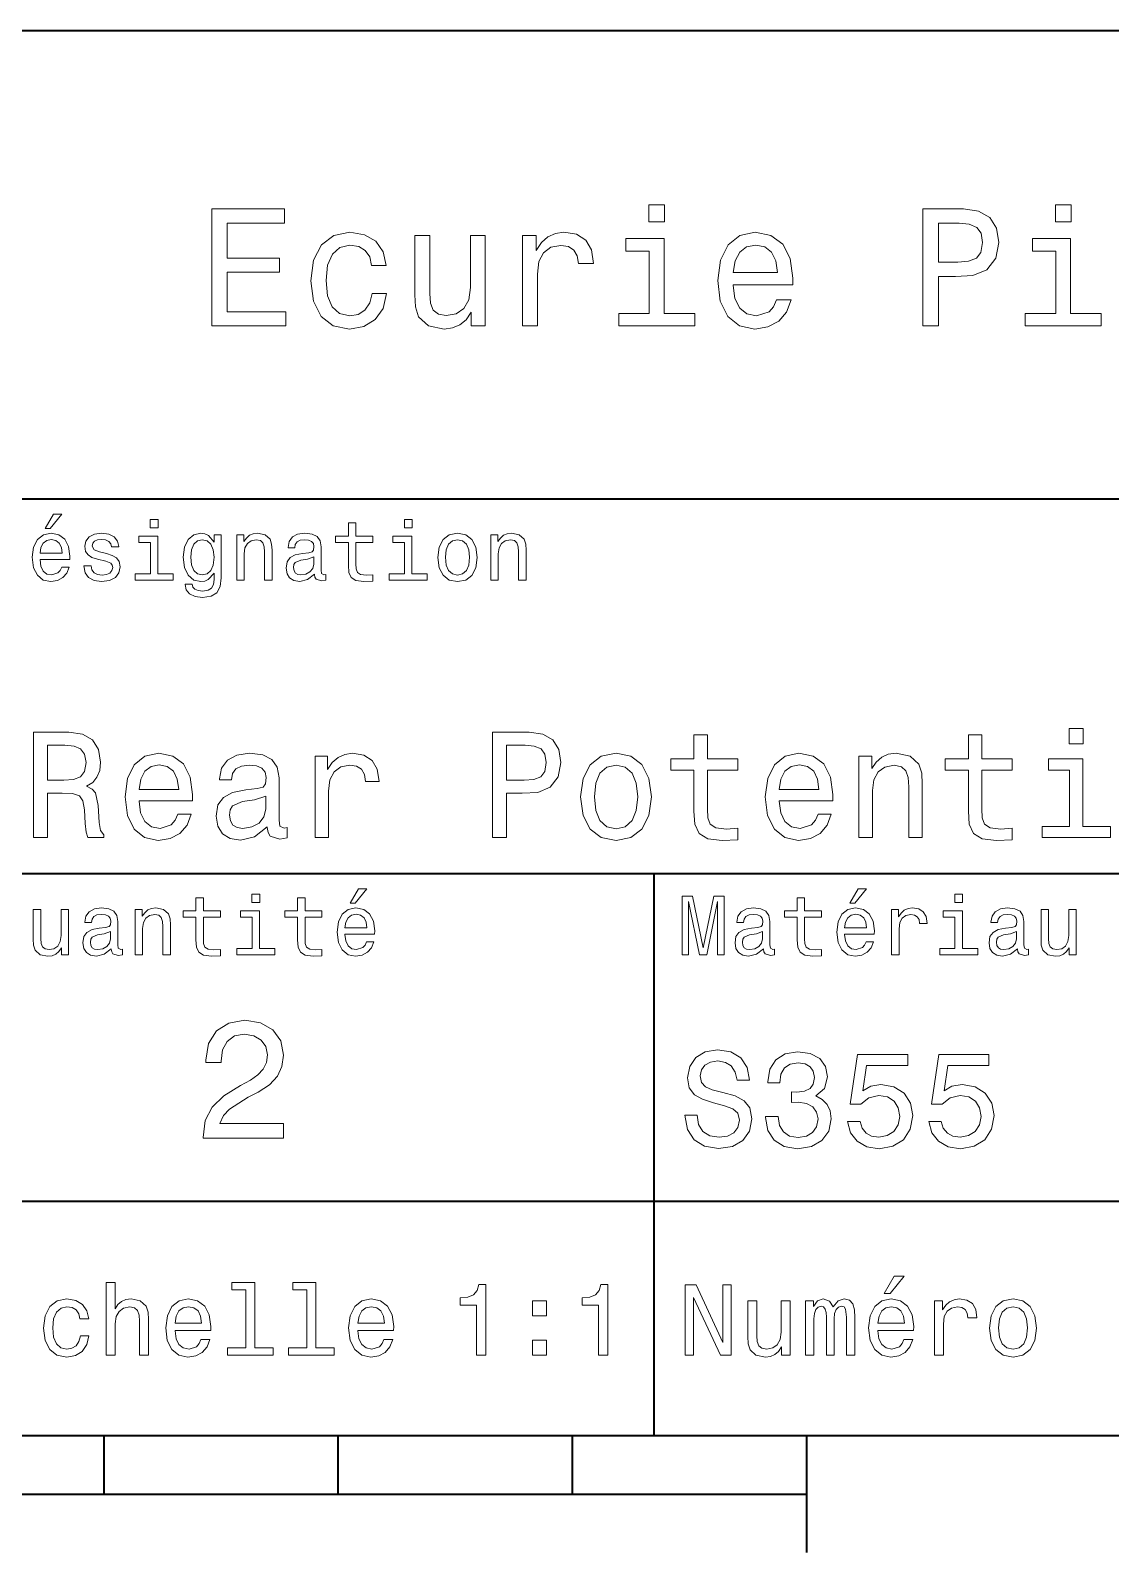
# Model space of a CAD drawing. Extents: x 0 to 297, y 0 to 210.
# Drawn here: x 165.4 to 211.5, y 5 to 70 of the extents above; entities that cross this region are included whole.
import ezdxf

# ---------------------------------------------------------------- set-up
doc = ezdxf.new("R2010")
doc.units = 0

msp = doc.modelspace()

# ---------------------------------------------------------------- linework, layer by layer
at = {"color": 7, "lineweight": 35}
for p, q in [((97, 70), (287, 70)), ((162, 50), (287, 50)), ((162, 34), (287, 34)), ((162, 20), (287, 20)), ((10, 10), (287, 10)), ((97, 10), (287, 10)), ((98.5, 7.5), (198.5, 7.5))]:
    msp.add_line(p, q, dxfattribs=at)
at = {"color": 7, "lineweight": 35, "ltscale": 0.35}
msp.add_line((192, 20), (192, 34), dxfattribs=at)
at = {"color": 7, "lineweight": 35, "ltscale": 0.25}
msp.add_line((192, 10), (192, 20), dxfattribs=at)
at = {"color": 7, "lineweight": 35, "ltscale": 0.0625}
for p, q in [((168.5, 10), (168.5, 7.5)), ((178.5, 10), (178.5, 7.5)), ((188.5, 10), (188.5, 7.5))]:
    msp.add_line(p, q, dxfattribs=at)
at = {"color": 7, "lineweight": 35, "ltscale": 0.125}
msp.add_line((198.5, 10), (198.5, 5), dxfattribs=at)
at = {"color": 7, "lineweight": 13}
for points in [[(192.439484, 62.554031), (191.769455, 62.554031), (191.769455, 61.833572), (192.439484, 61.833572)], [(209.788177, 62.554031), (209.118149, 62.554031), (209.118149, 61.833572), (209.788177, 61.833572)], [(173.109512, 57.381123), (176.279541, 57.381123), (176.279541, 57.986309), (173.772339, 57.986309), (173.772339, 59.679394), (176.005768, 59.679394), (176.005768, 60.277374), (173.772339, 60.277374), (173.772339, 61.775936), (176.221893, 61.775936), (176.221893, 62.381123), (173.109512, 62.381123)], [(203.462524, 57.381123), (204.125351, 57.381123), (204.125351, 59.492073), (204.860229, 59.492073), (205.602295, 59.528095), (206.193085, 59.780258), (206.574921, 60.270172), (206.704605, 60.940201), (206.603745, 61.559795), (206.315552, 62.013687), (205.840057, 62.287464), (205.191635, 62.381123), (203.462524, 62.381123)], [(205.01152, 61.76873), (205.443802, 61.725502), (205.760803, 61.588615), (205.94812, 61.336452), (206.01297, 60.940201), (205.940918, 60.522331), (205.746399, 60.270172), (205.414978, 60.140488), (204.96109, 60.104465), (204.125351, 60.104465), (204.125351, 61.76873)], [(179.932281, 59.967579), (180.559082, 59.967579), (180.429398, 60.543945), (180.119598, 60.997837), (179.636887, 61.278816), (179.010086, 61.386887), (178.318436, 61.242794), (177.792511, 60.839336), (177.46109, 60.183716), (177.345825, 59.304752), (177.453888, 58.432995), (177.778091, 57.78458), (178.289627, 57.381123), (178.988464, 57.244236), (179.608063, 57.352303), (180.090775, 57.6549), (180.42218, 58.130402), (180.566284, 58.764408), (179.96109, 58.764408), (179.853027, 58.36095), (179.651291, 58.058357), (179.363113, 57.871037), (179.010086, 57.8134), (178.570602, 57.907059), (178.253601, 58.195244), (178.059082, 58.663544), (177.994232, 59.326366), (178.059082, 59.974781), (178.260803, 60.443081), (178.585007, 60.731266), (179.010086, 60.83213), (179.38472, 60.767288), (179.66571, 60.601585), (179.853027, 60.327808)], [(184.788177, 61.25), (184.154175, 61.25), (184.154175, 59.016571), (184.082123, 58.497837), (183.873199, 58.123196), (183.548996, 57.892651), (183.123917, 57.820602), (182.785294, 57.878242), (182.569168, 58.051151), (182.446686, 58.346542), (182.417862, 58.764408), (182.417862, 61.25), (181.783859, 61.25), (181.783859, 58.706772), (181.805481, 58.195244), (181.942368, 57.770172), (182.360229, 57.381123), (183.030258, 57.244236), (183.390488, 57.294666), (183.700287, 57.424351), (183.966858, 57.647694), (184.182999, 57.971901), (184.182999, 57.381123), (184.788177, 57.381123)], [(186.380402, 57.381123), (187.014404, 57.381123), (187.014404, 59.592937), (187.079254, 60.12608), (187.273773, 60.507923), (187.590775, 60.738472), (188.015854, 60.817722), (188.332855, 60.767288), (188.570602, 60.623199), (188.714691, 60.378242), (188.765121, 60.046829), (189.406342, 60.046829), (189.319885, 60.630402), (189.082123, 61.048271), (188.685883, 61.30043), (188.145538, 61.386887), (187.778091, 61.32925), (187.46109, 61.185158), (187.180115, 60.940201), (186.956772, 60.608788), (186.956772, 61.25), (186.380402, 61.25)], [(192.417862, 57.914265), (192.417862, 61.120316), (190.789627, 61.120316), (190.789627, 60.579971), (191.783859, 60.579971), (191.783859, 57.914265), (190.48703, 57.914265), (190.48703, 57.381123), (193.729111, 57.381123), (193.729111, 57.914265)], [(195.37175, 59.131844), (197.907776, 59.131844), (197.914978, 59.427231), (197.799713, 60.255764), (197.482712, 60.875359), (196.978378, 61.25), (196.30835, 61.386887), (195.65274, 61.242794), (195.148407, 60.839336), (194.824203, 60.183716), (194.708923, 59.319164), (194.817001, 58.432995), (195.141205, 57.78458), (195.638321, 57.381123), (196.286743, 57.244236), (196.848694, 57.337894), (197.309799, 57.582851), (197.648407, 57.971901), (197.842941, 58.490631), (197.216141, 58.490631), (197.086456, 58.20245), (196.899139, 57.986309), (196.365997, 57.8134), (195.955322, 57.892651), (195.645538, 58.14481), (195.443802, 58.555473), (195.37175, 59.110229)], [(209.766571, 57.914265), (209.766571, 61.120316), (208.138321, 61.120316), (208.138321, 60.579971), (209.132568, 60.579971), (209.132568, 57.914265), (207.835724, 57.914265), (207.835724, 57.381123), (211.077805, 57.381123), (211.077805, 57.914265)], [(195.37175, 59.664986), (195.451004, 60.162102), (195.645538, 60.529537), (195.940918, 60.75288), (196.329971, 60.83213), (196.711807, 60.75288), (197.007202, 60.529537), (197.187317, 60.162102), (197.252167, 59.664986)], [(166.004318, 48.728386), (166.216858, 48.728386), (166.717575, 49.340778), (166.364548, 49.340778)], [(170.824203, 49.117435), (170.489197, 49.117435), (170.489197, 48.757202), (170.824203, 48.757202)], [(178.943802, 48.130402), (178.943802, 47.161381), (178.965424, 46.84798), (179.066284, 46.631844), (179.268005, 46.505764), (179.610229, 46.462536), (179.984863, 46.480545), (179.984863, 46.754322), (179.71109, 46.732708), (179.46254, 46.761528), (179.329254, 46.851585), (179.271606, 47.00288), (179.260803, 47.215416), (179.260803, 48.130402), (179.984863, 48.130402), (179.984863, 48.400574), (179.260803, 48.400574), (179.260803, 48.966137), (178.943802, 48.966137), (178.943802, 48.400574), (178.396255, 48.400574), (178.396255, 48.130402)], [(181.667145, 49.117435), (181.332138, 49.117435), (181.332138, 48.757202), (181.667145, 48.757202)], [(165.784576, 47.406338), (167.052597, 47.406338), (167.056198, 47.554035), (166.998566, 47.9683), (166.840057, 48.278099), (166.587891, 48.465416), (166.252884, 48.533859), (165.925079, 48.461815), (165.672913, 48.260086), (165.510803, 47.932278), (165.453171, 47.5), (165.507202, 47.056915), (165.669312, 46.732708), (165.917862, 46.530979), (166.242081, 46.462536), (166.523056, 46.509365), (166.753601, 46.631844), (166.922913, 46.826366), (167.020172, 47.085735), (166.706772, 47.085735), (166.641937, 46.941643), (166.548264, 46.833572), (166.281708, 46.747116), (166.07637, 46.786743), (165.921463, 46.912823), (165.820602, 47.118156), (165.784576, 47.395531)], [(165.784576, 47.672909), (165.824203, 47.921471), (165.921463, 48.105186), (166.069168, 48.216858), (166.263687, 48.256485), (166.454605, 48.216858), (166.60231, 48.105186), (166.692368, 47.921471), (166.724777, 47.672909)], [(168.623199, 47.658501), (168.317001, 47.730545), (168.090057, 47.8134), (168.014404, 47.982708), (168.036026, 48.101585), (168.111664, 48.188038), (168.234146, 48.242073), (168.41066, 48.263687), (168.579971, 48.242073), (168.713257, 48.177231), (168.799713, 48.079971), (168.835739, 47.950287), (169.145538, 47.950287), (169.145538, 47.957493), (169.091492, 48.191643), (168.943802, 48.375359), (168.713257, 48.490635), (168.41066, 48.533859), (168.104462, 48.490635), (167.881119, 48.371758), (167.740631, 48.195244), (167.697403, 47.971901), (167.729828, 47.755764), (167.830688, 47.604465), (167.996399, 47.496399), (168.237747, 47.42075), (168.590775, 47.334293), (168.806915, 47.244236), (168.864548, 47.172188), (168.886169, 47.064121), (168.853745, 46.930836), (168.767288, 46.829971), (168.626801, 46.765129), (168.439484, 46.743515), (168.241348, 46.765129), (168.09726, 46.840778), (168, 46.963257), (167.960373, 47.132565), (167.654175, 47.132565), (167.704605, 46.844379), (167.85231, 46.635445), (168.086456, 46.509365), (168.41066, 46.462536), (168.749283, 46.509365), (168.997833, 46.635445), (169.149139, 46.837173), (169.203171, 47.100143), (169.163544, 47.327087), (169.05188, 47.481987), (168.868149, 47.582851)], [(170.8134, 46.79755), (170.8134, 48.400574), (169.999283, 48.400574), (169.999283, 48.130402), (170.496399, 48.130402), (170.496399, 46.79755), (169.847977, 46.79755), (169.847977, 46.530979), (171.469025, 46.530979), (171.469025, 46.79755)], [(173.518738, 46.617435), (173.518738, 48.465416), (173.216141, 48.465416), (173.216141, 48.152016), (172.967575, 48.4366), (172.816284, 48.508644), (172.646973, 48.533859), (172.340775, 48.461815), (172.103027, 48.260086), (171.94812, 47.935879), (171.894089, 47.5), (171.94812, 47.060516), (172.103027, 46.736309), (172.340775, 46.530979), (172.646973, 46.462536), (172.819885, 46.487751), (172.963974, 46.552593), (173.216141, 46.826366), (173.216141, 46.552593), (173.187317, 46.336456), (173.108063, 46.181557), (172.956772, 46.091499), (172.729828, 46.059078), (172.531708, 46.080692), (172.391205, 46.134727), (172.30835, 46.228386), (172.283142, 46.354465), (171.976944, 46.354465), (171.976944, 46.340057), (172.023773, 46.109509), (172.167862, 45.9366), (172.398407, 45.824928), (172.711823, 45.785301), (173.086456, 45.839336), (173.335022, 45.990635), (173.47551, 46.253601)], [(172.221909, 47.5), (172.254318, 47.820606), (172.351593, 48.058357), (172.502884, 48.198845), (172.704605, 48.249279), (172.917145, 48.198845), (173.075653, 48.058357), (173.172913, 47.820606), (173.208939, 47.5), (173.172913, 47.172188), (173.075653, 46.938038), (172.917145, 46.793949), (172.704605, 46.747116), (172.502884, 46.793949), (172.351593, 46.938038), (172.254318, 47.175793)], [(174.181549, 46.530979), (174.498566, 46.530979), (174.498566, 47.647694), (174.530975, 47.903458), (174.635452, 48.090778), (174.797546, 48.206051), (175.013687, 48.249279), (175.1866, 48.213257), (175.294662, 48.115993), (175.348709, 47.953888), (175.366714, 47.737751), (175.366714, 46.530979), (175.683716, 46.530979), (175.683716, 47.802593), (175.669312, 48.058357), (175.604462, 48.270893), (175.391937, 48.465416), (175.060516, 48.533859), (174.876801, 48.508644), (174.721909, 48.440201), (174.588623, 48.324928), (174.484146, 48.170029), (174.484146, 48.465416), (174.181549, 48.465416)], [(177.499283, 46.783142), (177.499283, 46.772335), (177.517288, 46.649857), (177.57132, 46.5634), (177.798264, 46.494957), (177.974777, 46.523773), (177.974777, 46.76873), (177.899139, 46.757923), (177.798264, 46.804756), (177.780258, 46.948845), (177.780258, 47.950287), (177.73703, 48.206051), (177.610947, 48.386166), (177.391205, 48.494236), (177.081406, 48.533859), (176.778824, 48.490635), (176.555481, 48.368156), (176.414978, 48.177231), (176.368149, 47.925072), (176.368149, 47.903458), (176.65274, 47.903458), (176.677948, 48.054756), (176.757202, 48.162823), (176.886887, 48.227665), (177.070602, 48.25288), (177.247116, 48.234871), (177.373199, 48.180836), (177.448853, 48.087173), (177.47406, 47.957493), (177.459656, 47.806194), (177.402023, 47.730545), (177.257919, 47.694523), (176.987747, 47.665707), (176.677948, 47.600864), (176.458206, 47.485592), (176.328537, 47.305473), (176.28891, 47.038906), (176.324921, 46.801151), (176.4366, 46.624638), (176.616714, 46.512966), (176.86528, 46.473343), (177.200287, 46.548992)], [(181.656342, 46.79755), (181.656342, 48.400574), (180.842224, 48.400574), (180.842224, 48.130402), (181.33934, 48.130402), (181.33934, 46.79755), (180.690918, 46.79755), (180.690918, 46.530979), (182.311966, 46.530979), (182.311966, 46.79755)], [(182.762253, 47.496399), (182.819885, 47.056915), (182.985596, 46.732708), (183.248566, 46.530979), (183.601593, 46.462536), (183.951004, 46.530979), (184.213974, 46.729107), (184.379684, 47.053314), (184.440918, 47.496399), (184.379684, 47.935879), (184.213974, 48.263687), (183.951004, 48.461815), (183.601593, 48.533859), (183.248566, 48.461815), (182.985596, 48.260086), (182.819885, 47.935879)], [(183.086456, 47.5), (183.118881, 47.824207), (183.219742, 48.058357), (183.381851, 48.20245), (183.601593, 48.25288), (183.817719, 48.20245), (183.979828, 48.061958), (184.080688, 47.824207), (184.116714, 47.5), (184.080688, 47.172188), (183.979828, 46.934437), (183.817719, 46.790344), (183.601593, 46.743515), (183.381851, 46.790344), (183.219742, 46.934437), (183.118881, 47.172188)], [(185.024506, 46.530979), (185.341492, 46.530979), (185.341492, 47.647694), (185.373917, 47.903458), (185.478394, 48.090778), (185.640488, 48.206051), (185.856628, 48.249279), (186.029541, 48.213257), (186.137604, 48.115993), (186.19165, 47.953888), (186.209656, 47.737751), (186.209656, 46.530979), (186.526657, 46.530979), (186.526657, 47.802593), (186.512253, 48.058357), (186.447403, 48.270893), (186.234879, 48.465416), (185.903458, 48.533859), (185.719742, 48.508644), (185.56485, 48.440201), (185.431564, 48.324928), (185.327087, 48.170029), (185.327087, 48.465416), (185.024506, 48.465416)], [(177.463257, 47.208214), (177.420029, 47.020893), (177.304749, 46.876801), (177.131851, 46.783142), (176.919312, 46.750721), (176.782425, 46.76873), (176.68515, 46.826366), (176.623917, 46.927231), (176.605911, 47.067722), (176.620316, 47.193802), (176.677948, 47.283859), (176.908508, 47.384727), (177.200287, 47.427952), (177.463257, 47.514408)], [(165.502167, 35.530258), (166.105194, 35.530258), (166.105194, 37.430115), (166.721176, 37.430115), (167.175079, 37.41066), (167.460373, 37.319885), (167.615997, 37.105907), (167.680832, 36.723343), (167.713257, 36.139767), (167.752167, 35.757202), (167.829971, 35.530258), (168.510803, 35.530258), (168.510803, 35.653458), (168.361679, 35.835014), (168.309799, 36.172188), (168.264404, 36.898415), (168.154175, 37.4366), (168.005051, 37.605186), (167.771622, 37.728386), (168.030975, 37.890488), (168.21254, 38.117435), (168.329254, 38.402737), (168.368164, 38.746395), (168.277374, 39.291065), (168.018005, 39.699566), (167.590057, 39.945965), (167.006485, 40.030258), (165.502167, 40.030258)], [(185.09726, 35.530258), (185.693802, 35.530258), (185.693802, 37.430115), (186.355194, 37.430115), (187.023056, 37.462536), (187.554764, 37.68948), (187.898422, 38.130402), (188.015137, 38.733429), (187.924347, 39.291065), (187.664993, 39.699566), (187.23703, 39.945965), (186.653458, 40.030258), (185.09726, 40.030258)], [(193.695251, 38.409222), (193.695251, 36.664986), (193.734146, 36.100864), (193.91571, 35.711815), (194.278824, 35.484871), (194.894806, 35.407059), (195.569168, 35.43948), (195.569168, 35.932274), (195.07637, 35.893372), (194.628967, 35.945244), (194.389053, 36.107349), (194.285309, 36.379681), (194.265854, 36.762245), (194.265854, 38.409222), (195.569168, 38.409222), (195.569168, 38.895531), (194.265854, 38.895531), (194.265854, 39.913544), (193.695251, 39.913544), (193.695251, 38.895531), (192.709656, 38.895531), (192.709656, 38.409222)], [(205.405624, 38.409222), (205.405624, 36.664986), (205.444519, 36.100864), (205.626083, 35.711815), (205.989197, 35.484871), (206.605194, 35.407059), (207.279541, 35.43948), (207.279541, 35.932274), (206.786743, 35.893372), (206.33934, 35.945244), (206.099426, 36.107349), (205.995682, 36.379681), (205.976227, 36.762245), (205.976227, 38.409222), (207.279541, 38.409222), (207.279541, 38.895531), (205.976227, 38.895531), (205.976227, 39.913544), (205.405624, 39.913544), (205.405624, 38.895531), (204.420029, 38.895531), (204.420029, 38.409222)], [(210.307632, 40.185879), (209.704605, 40.185879), (209.704605, 39.537464), (210.307632, 39.537464)], [(166.837891, 39.479107), (167.233429, 39.440201), (167.512253, 39.317001), (167.687317, 39.090057), (167.745682, 38.733429), (167.680832, 38.357346), (167.505768, 38.130402), (167.207489, 38.013687), (166.798996, 37.981266), (166.105194, 37.981266), (166.105194, 39.479107)], [(170.008652, 37.105907), (172.291061, 37.105907), (172.297546, 37.371758), (172.193802, 38.117435), (171.908508, 38.675072), (171.454605, 39.012245), (170.851593, 39.135445), (170.261536, 39.005764), (169.807632, 38.642651), (169.515854, 38.052593), (169.412109, 37.274494), (169.509369, 36.476944), (169.801147, 35.893372), (170.248566, 35.530258), (170.832138, 35.407059), (171.337891, 35.491352), (171.752884, 35.711815), (172.057632, 36.061958), (172.232712, 36.528816), (171.668594, 36.528816), (171.55188, 36.269451), (171.383286, 36.074928), (170.903458, 35.919308), (170.533859, 35.990631), (170.255051, 36.217579), (170.073486, 36.587173), (170.008652, 37.086452)], [(175.481262, 35.98415), (175.481262, 35.964695), (175.513687, 35.744236), (175.610947, 35.588615), (176.019455, 35.465416), (176.337173, 35.517288), (176.337173, 35.958214), (176.201004, 35.938759), (176.019455, 36.023052), (175.98703, 36.282421), (175.98703, 38.085014), (175.909225, 38.545387), (175.682281, 38.869595), (175.286743, 39.064121), (174.729111, 39.135445), (174.184433, 39.057636), (173.782425, 38.837173), (173.529541, 38.493515), (173.445251, 38.039623), (173.445251, 38.000721), (173.957489, 38.000721), (174.002884, 38.273052), (174.145538, 38.467579), (174.378967, 38.584293), (174.709656, 38.629681), (175.027374, 38.59726), (175.254318, 38.5), (175.390488, 38.331409), (175.435883, 38.09798), (175.409943, 37.825645), (175.306198, 37.68948), (175.046829, 37.624638), (174.560516, 37.572765), (174.002884, 37.456051), (173.607346, 37.248558), (173.373917, 36.924351), (173.302597, 36.444523), (173.367432, 36.016571), (173.568451, 35.698845), (173.892654, 35.497837), (174.340057, 35.426514), (174.943085, 35.562679)], [(177.530258, 35.530258), (178.100861, 35.530258), (178.100861, 37.520893), (178.159225, 38.000721), (178.33429, 38.344379), (178.619598, 38.551872), (179.002167, 38.623199), (179.28746, 38.577808), (179.501434, 38.448124), (179.631119, 38.227665), (179.676514, 37.929394), (180.253601, 37.929394), (180.175797, 38.454609), (179.961823, 38.830692), (179.605194, 39.057636), (179.118881, 39.135445), (178.788193, 39.083572), (178.502884, 38.953888), (178.25, 38.733429), (178.048996, 38.435158), (178.048996, 39.012245), (177.530258, 39.012245)], [(186.491364, 39.479107), (186.880402, 39.440201), (187.16571, 39.317001), (187.33429, 39.090057), (187.392654, 38.733429), (187.32782, 38.357346), (187.15274, 38.130402), (186.854462, 38.013687), (186.445969, 37.981266), (185.693802, 37.981266), (185.693802, 39.479107)], [(188.858063, 37.268009), (188.961823, 36.476944), (189.260086, 35.893372), (189.733429, 35.530258), (190.368881, 35.407059), (190.997833, 35.530258), (191.471191, 35.886887), (191.769455, 36.470459), (191.879684, 37.268009), (191.769455, 38.059078), (191.471191, 38.649136), (190.997833, 39.005764), (190.368881, 39.135445), (189.733429, 39.005764), (189.260086, 38.642651), (188.961823, 38.059078)], [(197.332855, 37.105907), (199.615265, 37.105907), (199.621765, 37.371758), (199.518005, 38.117435), (199.232712, 38.675072), (198.778824, 39.012245), (198.175797, 39.135445), (197.585739, 39.005764), (197.131836, 38.642651), (196.840057, 38.052593), (196.736313, 37.274494), (196.833572, 36.476944), (197.125366, 35.893372), (197.572769, 35.530258), (198.156342, 35.407059), (198.662109, 35.491352), (199.077087, 35.711815), (199.381836, 36.061958), (199.556915, 36.528816), (198.992798, 36.528816), (198.876083, 36.269451), (198.707489, 36.074928), (198.227661, 35.919308), (197.858063, 35.990631), (197.579254, 36.217579), (197.39769, 36.587173), (197.332855, 37.086452)], [(200.73703, 35.530258), (201.307632, 35.530258), (201.307632, 37.540344), (201.365997, 38.000721), (201.554031, 38.337894), (201.845825, 38.545387), (202.234863, 38.623199), (202.546112, 38.558357), (202.740631, 38.383286), (202.837891, 38.091499), (202.870316, 37.70245), (202.870316, 35.530258), (203.440918, 35.530258), (203.440918, 37.819164), (203.414978, 38.279537), (203.298279, 38.662102), (202.91571, 39.012245), (202.319168, 39.135445), (201.988464, 39.090057), (201.709656, 38.966858), (201.469742, 38.759365), (201.281708, 38.480545), (201.281708, 39.012245), (200.73703, 39.012245)], [(170.008652, 37.585735), (170.079971, 38.033138), (170.255051, 38.363831), (170.520889, 38.564842), (170.871033, 38.636166), (171.214691, 38.564842), (171.480545, 38.363831), (171.642654, 38.033138), (171.701004, 37.585735)], [(189.44165, 37.274494), (189.5, 37.858067), (189.681564, 38.279537), (189.973343, 38.538902), (190.368881, 38.629681), (190.757935, 38.538902), (191.049713, 38.286022), (191.231262, 37.858067), (191.296112, 37.274494), (191.231262, 36.684437), (191.049713, 36.256481), (190.757935, 35.997116), (190.368881, 35.912823), (189.973343, 35.997116), (189.681564, 36.256481), (189.5, 36.684437)], [(197.332855, 37.585735), (197.404175, 38.033138), (197.579254, 38.363831), (197.845093, 38.564842), (198.195251, 38.636166), (198.53891, 38.564842), (198.804749, 38.363831), (198.966858, 38.033138), (199.025208, 37.585735)], [(210.288177, 36.010086), (210.288177, 38.895531), (208.822769, 38.895531), (208.822769, 38.409222), (209.717575, 38.409222), (209.717575, 36.010086), (208.55043, 36.010086), (208.55043, 35.530258), (211.468292, 35.530258), (211.468292, 36.010086)], [(175.416428, 36.749279), (175.338623, 36.412102), (175.131119, 36.152737), (174.819885, 35.98415), (174.437317, 35.925793), (174.190918, 35.958214), (174.015854, 36.061958), (173.905624, 36.243515), (173.873199, 36.496395), (173.899139, 36.723343), (174.002884, 36.885445), (174.417862, 37.067001), (174.943085, 37.14481), (175.416428, 37.30043)], [(179.015854, 32.728386), (179.228394, 32.728386), (179.729111, 33.340778), (179.376083, 33.340778)], [(200.341492, 32.728386), (200.554031, 32.728386), (201.054749, 33.340778), (200.701736, 33.340778)], [(168.824921, 30.78314), (168.824921, 30.772333), (168.842941, 30.649855), (168.896973, 30.5634), (169.123917, 30.494957), (169.30043, 30.523775), (169.30043, 30.768732), (169.224777, 30.757925), (169.123917, 30.804754), (169.105911, 30.948847), (169.105911, 31.950287), (169.062683, 32.206051), (168.9366, 32.386166), (168.716858, 32.494236), (168.407059, 32.533859), (168.104462, 32.490635), (167.881119, 32.368156), (167.740631, 32.177231), (167.693802, 31.925072), (167.693802, 31.903458), (167.978394, 31.903458), (168.003601, 32.054756), (168.082855, 32.162823), (168.21254, 32.227665), (168.396255, 32.25288), (168.572769, 32.234871), (168.698853, 32.180836), (168.77449, 32.087173), (168.799713, 31.957493), (168.785309, 31.806194), (168.727661, 31.730547), (168.583572, 31.694523), (168.3134, 31.665705), (168.003601, 31.600864), (167.783859, 31.48559), (167.654175, 31.305475), (167.614548, 31.038904), (167.650574, 30.801151), (167.762253, 30.62464), (167.942368, 30.512968), (168.190918, 30.473343), (168.52594, 30.54899)], [(169.844376, 30.530979), (170.161377, 30.530979), (170.161377, 31.647694), (170.193802, 31.903458), (170.298279, 32.090778), (170.460373, 32.206051), (170.676514, 32.249279), (170.849426, 32.213257), (170.957489, 32.115993), (171.011536, 31.95389), (171.029541, 31.737751), (171.029541, 30.530979), (171.346542, 30.530979), (171.346542, 31.802593), (171.332138, 32.058357), (171.267288, 32.270893), (171.054749, 32.465416), (170.723343, 32.533859), (170.539627, 32.508644), (170.38472, 32.440201), (170.251434, 32.324928), (170.146973, 32.170029), (170.146973, 32.465416), (169.844376, 32.465416)], [(172.438034, 32.130402), (172.438034, 31.161383), (172.459656, 30.847982), (172.560516, 30.631844), (172.762253, 30.505762), (173.104462, 30.462536), (173.479111, 30.480547), (173.479111, 30.754322), (173.205338, 30.732708), (172.956772, 30.761526), (172.823486, 30.851583), (172.765854, 31.002882), (172.755035, 31.215418), (172.755035, 32.130402), (173.479111, 32.130402), (173.479111, 32.400574), (172.755035, 32.400574), (172.755035, 32.966137), (172.438034, 32.966137), (172.438034, 32.400574), (171.890488, 32.400574), (171.890488, 32.130402)], [(175.161377, 33.117435), (174.82637, 33.117435), (174.82637, 32.757202), (175.161377, 32.757202)], [(176.775223, 32.130402), (176.775223, 31.161383), (176.796829, 30.847982), (176.89769, 30.631844), (177.099426, 30.505762), (177.44165, 30.462536), (177.816284, 30.480547), (177.816284, 30.754322), (177.542511, 30.732708), (177.293945, 30.761526), (177.16066, 30.851583), (177.103027, 31.002882), (177.092224, 31.215418), (177.092224, 32.130402), (177.816284, 32.130402), (177.816284, 32.400574), (177.092224, 32.400574), (177.092224, 32.966137), (176.775223, 32.966137), (176.775223, 32.400574), (176.227661, 32.400574), (176.227661, 32.130402)], [(178.796112, 31.40634), (180.064117, 31.40634), (180.067719, 31.554033), (180.010086, 31.9683), (179.851593, 32.278099), (179.599426, 32.465416), (179.264404, 32.533859), (178.9366, 32.461815), (178.684433, 32.260086), (178.522339, 31.932276), (178.464691, 31.5), (178.518738, 31.056915), (178.680832, 30.732708), (178.929398, 30.530979), (179.253601, 30.462536), (179.534576, 30.509365), (179.765137, 30.631844), (179.934433, 30.826368), (180.031708, 31.085733), (179.718292, 31.085733), (179.653458, 30.941643), (179.559799, 30.833572), (179.293228, 30.747118), (179.087891, 30.786743), (178.932999, 30.912823), (178.832138, 31.118155), (178.796112, 31.395533)], [(193.183716, 30.530979), (193.46109, 30.530979), (193.46109, 32.80043), (193.929398, 30.530979), (194.239197, 30.530979), (194.703888, 32.80043), (194.703888, 30.530979), (194.984863, 30.530979), (194.984863, 33.030979), (194.545395, 33.030979), (194.08429, 30.826368), (193.626801, 33.030979), (193.183716, 33.030979)], [(196.656342, 30.78314), (196.656342, 30.772333), (196.674347, 30.649855), (196.728394, 30.5634), (196.955338, 30.494957), (197.131851, 30.523775), (197.131851, 30.768732), (197.056198, 30.757925), (196.955338, 30.804754), (196.937317, 30.948847), (196.937317, 31.950287), (196.894089, 32.206051), (196.768005, 32.386166), (196.548264, 32.494236), (196.23848, 32.533859), (195.935883, 32.490635), (195.71254, 32.368156), (195.572052, 32.177231), (195.525223, 31.925072), (195.525223, 31.903458), (195.809799, 31.903458), (195.835022, 32.054756), (195.914261, 32.162823), (196.043945, 32.227665), (196.227661, 32.25288), (196.404175, 32.234871), (196.530258, 32.180836), (196.605911, 32.087173), (196.631119, 31.957493), (196.616714, 31.806194), (196.559082, 31.730547), (196.414978, 31.694523), (196.144806, 31.665705), (195.835022, 31.600864), (195.61528, 31.48559), (195.485596, 31.305475), (195.445969, 31.038904), (195.481995, 30.801151), (195.593658, 30.62464), (195.773773, 30.512968), (196.022339, 30.473343), (196.357346, 30.54899)], [(198.100861, 32.130402), (198.100861, 31.161383), (198.122482, 30.847982), (198.223343, 30.631844), (198.425079, 30.505762), (198.767288, 30.462536), (199.141937, 30.480547), (199.141937, 30.754322), (198.868149, 30.732708), (198.619598, 30.761526), (198.486313, 30.851583), (198.42868, 31.002882), (198.417862, 31.215418), (198.417862, 32.130402), (199.141937, 32.130402), (199.141937, 32.400574), (198.417862, 32.400574), (198.417862, 32.966137), (198.100861, 32.966137), (198.100861, 32.400574), (197.553314, 32.400574), (197.553314, 32.130402)], [(200.121765, 31.40634), (201.389771, 31.40634), (201.393372, 31.554033), (201.335739, 31.9683), (201.177231, 32.278099), (200.925079, 32.465416), (200.590057, 32.533859), (200.262253, 32.461815), (200.010086, 32.260086), (199.847977, 31.932276), (199.790344, 31.5), (199.844376, 31.056915), (200.006485, 30.732708), (200.255051, 30.530979), (200.579254, 30.462536), (200.860229, 30.509365), (201.090775, 30.631844), (201.260086, 30.826368), (201.357346, 31.085733), (201.043945, 31.085733), (200.979111, 30.941643), (200.885452, 30.833572), (200.618881, 30.747118), (200.413544, 30.786743), (200.258652, 30.912823), (200.157776, 31.118155), (200.121765, 31.395533)], [(202.131851, 30.530979), (202.448853, 30.530979), (202.448853, 31.636887), (202.481262, 31.903458), (202.578537, 32.094379), (202.73703, 32.209652), (202.94957, 32.249279), (203.108063, 32.224064), (203.226944, 32.152016), (203.298996, 32.029537), (203.324203, 31.863832), (203.644806, 31.863832), (203.601593, 32.155621), (203.482712, 32.364552), (203.284576, 32.490635), (203.014404, 32.533859), (202.830688, 32.505043), (202.672195, 32.432995), (202.531708, 32.310516), (202.420029, 32.144814), (202.420029, 32.465416), (202.131851, 32.465416)], [(205.161377, 33.117435), (204.82637, 33.117435), (204.82637, 32.757202), (205.161377, 32.757202)], [(207.499283, 30.78314), (207.499283, 30.772333), (207.517288, 30.649855), (207.57132, 30.5634), (207.798264, 30.494957), (207.974777, 30.523775), (207.974777, 30.768732), (207.899139, 30.757925), (207.798264, 30.804754), (207.780258, 30.948847), (207.780258, 31.950287), (207.73703, 32.206051), (207.610947, 32.386166), (207.391205, 32.494236), (207.081406, 32.533859), (206.778824, 32.490635), (206.555481, 32.368156), (206.414978, 32.177231), (206.368149, 31.925072), (206.368149, 31.903458), (206.65274, 31.903458), (206.677948, 32.054756), (206.757202, 32.162823), (206.886887, 32.227665), (207.070602, 32.25288), (207.247116, 32.234871), (207.373199, 32.180836), (207.448853, 32.087173), (207.47406, 31.957493), (207.459656, 31.806194), (207.402023, 31.730547), (207.257919, 31.694523), (206.987747, 31.665705), (206.677948, 31.600864), (206.458206, 31.48559), (206.328537, 31.305475), (206.28891, 31.038904), (206.324921, 30.801151), (206.4366, 30.62464), (206.616714, 30.512968), (206.86528, 30.473343), (207.200287, 30.54899)], [(166.998566, 32.465416), (166.681549, 32.465416), (166.681549, 31.348703), (166.645538, 31.089336), (166.541061, 30.902016), (166.378967, 30.786743), (166.166428, 30.750719), (165.997116, 30.779539), (165.889053, 30.865993), (165.827805, 31.013687), (165.8134, 31.222622), (165.8134, 32.465416), (165.496399, 32.465416), (165.496399, 31.193804), (165.507202, 30.93804), (165.575653, 30.725504), (165.784576, 30.530979), (166.119598, 30.462536), (166.299713, 30.487751), (166.454605, 30.552593), (166.587891, 30.664265), (166.695969, 30.826368), (166.695969, 30.530979), (166.998566, 30.530979)], [(175.150574, 30.79755), (175.150574, 32.400574), (174.336456, 32.400574), (174.336456, 32.130402), (174.833572, 32.130402), (174.833572, 30.79755), (174.185165, 30.79755), (174.185165, 30.530979), (175.806198, 30.530979), (175.806198, 30.79755)], [(178.796112, 31.672911), (178.835739, 31.921469), (178.932999, 32.105186), (179.080688, 32.216858), (179.275208, 32.256485), (179.466141, 32.216858), (179.613831, 32.105186), (179.703888, 31.921469), (179.736313, 31.672911)], [(200.121765, 31.672911), (200.161377, 31.921469), (200.258652, 32.105186), (200.406342, 32.216858), (200.600861, 32.256485), (200.791794, 32.216858), (200.939484, 32.105186), (201.029541, 31.921469), (201.061966, 31.672911)], [(205.150574, 30.79755), (205.150574, 32.400574), (204.336456, 32.400574), (204.336456, 32.130402), (204.833572, 32.130402), (204.833572, 30.79755), (204.185165, 30.79755), (204.185165, 30.530979), (205.806198, 30.530979), (205.806198, 30.79755)], [(210.010086, 32.465416), (209.693085, 32.465416), (209.693085, 31.348703), (209.657059, 31.089336), (209.552597, 30.902016), (209.390488, 30.786743), (209.177948, 30.750719), (209.008636, 30.779539), (208.900574, 30.865993), (208.83934, 31.013687), (208.824921, 31.222622), (208.824921, 32.465416), (208.507919, 32.465416), (208.507919, 31.193804), (208.518738, 30.93804), (208.587173, 30.725504), (208.796112, 30.530979), (209.131119, 30.462536), (209.311234, 30.487751), (209.466141, 30.552593), (209.599426, 30.664265), (209.707489, 30.826368), (209.707489, 30.530979), (210.010086, 30.530979)], [(168.78891, 31.208212), (168.745682, 31.020893), (168.630402, 30.876801), (168.457489, 30.78314), (168.244965, 30.750719), (168.108063, 30.768732), (168.010803, 30.826368), (167.94957, 30.927233), (167.931549, 31.067722), (167.945969, 31.193804), (168.003601, 31.283861), (168.234146, 31.384726), (168.52594, 31.427954), (168.78891, 31.514408)], [(196.620316, 31.208212), (196.577087, 31.020893), (196.461823, 30.876801), (196.28891, 30.78314), (196.07637, 30.750719), (195.939484, 30.768732), (195.842224, 30.826368), (195.780975, 30.927233), (195.76297, 31.067722), (195.777374, 31.193804), (195.835022, 31.283861), (196.065567, 31.384726), (196.357346, 31.427954), (196.620316, 31.514408)], [(207.463257, 31.208212), (207.420029, 31.020893), (207.304749, 30.876801), (207.131851, 30.78314), (206.919312, 30.750719), (206.782425, 30.768732), (206.68515, 30.826368), (206.623917, 30.927233), (206.605911, 31.067722), (206.620316, 31.193804), (206.677948, 31.283861), (206.908508, 31.384726), (207.200287, 31.427954), (207.463257, 31.514408)], [(172.742065, 22.700289), (176.178665, 22.700289), (176.178665, 23.319885), (173.462524, 23.319885), (173.613831, 23.658503), (173.873199, 23.939482), (174.672897, 24.45101), (175.097977, 24.667147), (175.573486, 24.976946), (175.912094, 25.337177), (176.106628, 25.762249), (176.178665, 26.244957), (176.056183, 26.850143), (175.717575, 27.325649), (175.198837, 27.628242), (174.528809, 27.736313), (173.837173, 27.613834), (173.311234, 27.275217), (172.97261, 26.734871), (172.857346, 26.021614), (172.857346, 25.92075), (173.512955, 25.92075), (173.512955, 25.978386), (173.577805, 26.4683), (173.772324, 26.828531), (174.082123, 27.059078), (174.492783, 27.138329), (174.91066, 27.066282), (175.220459, 26.886168), (175.42218, 26.605188), (175.494232, 26.252163), (175.443802, 25.92075), (175.306915, 25.639771), (175.076355, 25.394814), (174.759354, 25.178675), (174.33429, 24.948128), (173.628235, 24.501442), (173.131119, 24.025938), (172.835724, 23.449568), (172.742065, 22.721903)], [(193.824203, 23.680117), (193.299713, 23.680117), (193.414978, 23.069164), (193.703171, 22.619596), (194.146973, 22.348703), (194.746399, 22.250721), (195.340057, 22.342941), (195.783859, 22.596542), (196.066284, 22.994238), (196.170029, 23.518732), (196.083572, 23.991356), (195.841492, 24.296831), (195.44957, 24.49856), (194.925079, 24.648417), (194.47551, 24.757925), (194.181549, 24.884727), (194.014404, 25.069164), (193.96254, 25.357349), (194.014404, 25.616714), (194.164261, 25.812681), (194.394806, 25.945246), (194.711823, 25.991356), (195.034576, 25.933718), (195.288177, 25.778099), (195.455338, 25.518732), (195.536026, 25.167149), (196.060516, 25.167149), (196.060516, 25.178675), (195.968292, 25.720463), (195.697403, 26.12392), (195.270889, 26.377522), (194.694519, 26.463978), (194.175797, 26.377522), (193.772339, 26.135448), (193.51297, 25.760807), (193.420746, 25.276657), (193.495682, 24.844381), (193.714691, 24.550434), (194.060516, 24.354467), (194.533142, 24.204613), (195, 24.072046), (195.351578, 23.945246), (195.564835, 23.760807), (195.639771, 23.461096), (195.570602, 23.155621), (195.391937, 22.925074), (195.121033, 22.780981), (194.769455, 22.734871), (194.377518, 22.798271), (194.077805, 22.98271), (193.887604, 23.282421)], [(196.752167, 23.616716), (196.752167, 23.57637), (196.844376, 23.023056), (197.11528, 22.60807), (197.541794, 22.342941), (198.106628, 22.244957), (198.706055, 22.342941), (199.155624, 22.596542), (199.443802, 23), (199.547546, 23.518732), (199.501434, 23.858791), (199.374634, 24.135448), (199.167145, 24.348703), (198.890488, 24.504324), (199.265137, 24.815563), (199.39769, 25.311239), (199.311234, 25.760807), (199.0634, 26.100864), (198.659943, 26.314121), (198.106628, 26.38905), (197.587891, 26.296831), (197.190201, 26.043228), (196.930832, 25.639771), (196.844376, 25.103746), (196.844376, 25.063402), (197.357346, 25.063402), (197.403458, 25.432278), (197.553314, 25.697407), (197.795395, 25.858791), (198.135452, 25.916428), (198.435165, 25.870317), (198.654175, 25.749281), (198.786743, 25.553314), (198.838623, 25.288185), (198.786743, 25.005764), (198.648422, 24.815563), (198.406342, 24.700289), (198.077805, 24.665707), (197.853027, 24.671471), (197.853027, 24.216139), (198.135452, 24.227667), (198.498566, 24.175793), (198.769455, 24.037464), (198.930832, 23.812681), (198.98848, 23.518732), (198.925079, 23.184439), (198.757919, 22.9366), (198.492798, 22.780981), (198.141205, 22.729107), (197.778091, 22.786745), (197.51297, 22.959656), (197.345825, 23.236313), (197.282425, 23.616716)], [(200.244965, 23.40346), (200.371765, 22.930836), (200.654175, 22.56196), (201.069168, 22.331413), (201.599426, 22.244957), (202.181549, 22.348703), (202.636887, 22.631124), (202.925079, 23.080692), (203.034576, 23.657061), (202.9366, 24.193085), (202.659943, 24.613834), (202.227661, 24.884727), (201.668594, 24.98271), (201.236313, 24.913546), (200.902023, 24.723343), (201.0634, 25.801153), (202.815567, 25.801153), (202.815567, 26.273777), (200.677231, 26.273777), (200.360229, 24.152739), (200.82132, 24.152739), (201.155624, 24.423632), (201.582138, 24.521614), (201.951004, 24.458214), (202.233429, 24.273777), (202.412109, 23.991356), (202.47551, 23.628242), (202.412109, 23.265131), (202.227661, 22.98271), (201.945251, 22.804035), (201.582138, 22.740635), (201.276657, 22.780981), (201.040344, 22.913546), (200.867432, 23.121038), (200.780975, 23.40346)], [(203.714691, 23.40346), (203.841492, 22.930836), (204.123917, 22.56196), (204.53891, 22.331413), (205.069168, 22.244957), (205.651291, 22.348703), (206.106628, 22.631124), (206.394806, 23.080692), (206.504318, 23.657061), (206.406342, 24.193085), (206.129684, 24.613834), (205.697403, 24.884727), (205.138336, 24.98271), (204.706055, 24.913546), (204.371765, 24.723343), (204.533142, 25.801153), (206.285309, 25.801153), (206.285309, 26.273777), (204.146973, 26.273777), (203.829971, 24.152739), (204.291061, 24.152739), (204.625366, 24.423632), (205.05188, 24.521614), (205.420746, 24.458214), (205.703171, 24.273777), (205.881851, 23.991356), (205.945251, 23.628242), (205.881851, 23.265131), (205.697403, 22.98271), (205.414978, 22.804035), (205.05188, 22.740635), (204.746399, 22.780981), (204.510086, 22.913546), (204.337173, 23.121038), (204.250717, 23.40346)], [(168.610947, 13.428675), (168.991348, 13.428675), (168.991348, 14.768732), (169.030258, 15.075649), (169.155624, 15.300432), (169.350143, 15.438761), (169.609512, 15.490635), (169.817001, 15.447407), (169.946686, 15.330692), (170.011536, 15.136168), (170.033142, 14.876801), (170.033142, 13.428675), (170.413544, 13.428675), (170.413544, 14.954612), (170.396255, 15.261528), (170.318451, 15.516571), (170.0634, 15.75), (169.66571, 15.832133), (169.44957, 15.801874), (169.263687, 15.719741), (169.108063, 15.590058), (168.991348, 15.412825), (168.991348, 16.532421), (168.610947, 16.532421)], [(174.572052, 16.212536), (174.572052, 13.748559), (173.789627, 13.748559), (173.789627, 13.428675), (175.730545, 13.428675), (175.730545, 13.748559), (174.952454, 13.748559), (174.952454, 16.532421), (173.97551, 16.532421), (173.97551, 16.212536)], [(177.174347, 16.212536), (177.174347, 13.748559), (176.391937, 13.748559), (176.391937, 13.428675), (178.332855, 13.428675), (178.332855, 13.748559), (177.554749, 13.748559), (177.554749, 16.532421), (176.577805, 16.532421), (176.577805, 16.212536)], [(184.416412, 13.428675), (184.809784, 13.428675), (184.809784, 16.450289), (184.515839, 16.450289), (184.438034, 16.1866), (184.28241, 16.009367), (184.044662, 15.905621), (183.716125, 15.871038), (183.716125, 15.564121), (184.416412, 15.564121)], [(189.621033, 13.428675), (190.014404, 13.428675), (190.014404, 16.450289), (189.720459, 16.450289), (189.642639, 16.1866), (189.48703, 16.009367), (189.249268, 15.905621), (188.920746, 15.871038), (188.920746, 15.564121), (189.621033, 15.564121)], [(193.315567, 13.428675), (193.674347, 13.428675), (193.674347, 15.888329), (194.824203, 13.428675), (195.286743, 13.428675), (195.286743, 16.428675), (194.92363, 16.428675), (194.92363, 13.969021), (193.786743, 16.428675), (193.315567, 16.428675)], [(201.809799, 16.065563), (202.06485, 16.065563), (202.66571, 16.800432), (202.242081, 16.800432)], [(167.48703, 14.980548), (167.863113, 14.980548), (167.785309, 15.326369), (167.599426, 15.598703), (167.309799, 15.767292), (166.933716, 15.832133), (166.518738, 15.745678), (166.203171, 15.503603), (166.004318, 15.110231), (165.935165, 14.582853), (166, 14.059798), (166.194519, 13.67075), (166.501434, 13.428675), (166.920746, 13.346542), (167.292511, 13.411384), (167.582138, 13.592939), (167.780975, 13.878242), (167.867432, 14.258646), (167.504318, 14.258646), (167.439484, 14.016571), (167.318451, 13.835014), (167.145538, 13.722623), (166.933716, 13.688041), (166.670029, 13.744237), (166.479828, 13.917148), (166.363113, 14.198127), (166.324203, 14.595821), (166.363113, 14.984871), (166.484146, 15.26585), (166.67868, 15.438761), (166.933716, 15.49928), (167.158508, 15.460375), (167.327087, 15.360951), (167.439484, 15.196686)], [(171.546112, 14.479107), (173.067719, 14.479107), (173.072052, 14.656341), (173.002884, 15.153459), (172.812683, 15.525217), (172.510086, 15.75), (172.108063, 15.832133), (171.714691, 15.745678), (171.412109, 15.503603), (171.217575, 15.110231), (171.148422, 14.591499), (171.213257, 14.059798), (171.407776, 13.67075), (171.706055, 13.428675), (172.095108, 13.346542), (172.432281, 13.402739), (172.708939, 13.549712), (172.912109, 13.783141), (173.028824, 14.09438), (172.65274, 14.09438), (172.574936, 13.92147), (172.46254, 13.791787), (172.142654, 13.688041), (171.896255, 13.735591), (171.710373, 13.886888), (171.58934, 14.133286), (171.546112, 14.466139)], [(179.353027, 14.479107), (180.874634, 14.479107), (180.878967, 14.656341), (180.809799, 15.153459), (180.619598, 15.525217), (180.317001, 15.75), (179.914978, 15.832133), (179.521606, 15.745678), (179.219025, 15.503603), (179.02449, 15.110231), (178.955338, 14.591499), (179.020172, 14.059798), (179.214691, 13.67075), (179.51297, 13.428675), (179.902023, 13.346542), (180.239197, 13.402739), (180.515854, 13.549712), (180.719025, 13.783141), (180.835739, 14.09438), (180.459656, 14.09438), (180.381851, 13.92147), (180.269455, 13.791787), (179.94957, 13.688041), (179.703171, 13.735591), (179.517288, 13.886888), (179.396255, 14.133286), (179.353027, 14.466139)], [(186.798264, 15.105908), (187.394806, 15.105908), (187.394806, 15.75), (186.798264, 15.75)], [(197.798279, 15.75), (197.417862, 15.75), (197.417862, 14.409943), (197.374634, 14.098703), (197.249283, 13.873919), (197.054749, 13.735591), (196.799713, 13.692364), (196.596542, 13.726946), (196.466858, 13.830692), (196.393372, 14.007925), (196.376083, 14.258646), (196.376083, 15.75), (195.995682, 15.75), (195.995682, 14.224064), (196.008652, 13.917148), (196.090775, 13.662104), (196.341492, 13.428675), (196.743515, 13.346542), (196.959656, 13.376801), (197.145538, 13.454611), (197.305481, 13.588617), (197.435165, 13.783141), (197.435165, 13.428675), (197.798279, 13.428675)], [(198.459656, 13.428675), (198.809799, 13.428675), (198.809799, 14.980548), (198.831406, 15.213978), (198.896255, 15.382565), (198.995682, 15.481989), (199.125366, 15.520894), (199.229111, 15.486312), (199.298279, 15.399857), (199.332855, 15.252882), (199.345825, 15.058358), (199.345825, 13.428675), (199.674347, 13.428675), (199.674347, 14.980548), (199.695969, 15.209655), (199.760803, 15.378242), (199.864548, 15.481989), (199.994232, 15.520894), (200.097977, 15.486312), (200.167145, 15.399857), (200.210373, 15.058358), (200.210373, 13.428675), (200.560516, 13.428675), (200.560516, 15.032421), (200.53891, 15.365274), (200.469742, 15.620317), (200.331406, 15.775937), (200.106628, 15.832133), (199.842941, 15.745678), (199.639771, 15.494957), (199.479828, 15.741355), (199.211823, 15.832133), (198.965424, 15.745678), (198.796829, 15.503603), (198.796829, 15.75), (198.459656, 15.75)], [(201.546112, 14.479107), (203.067719, 14.479107), (203.072052, 14.656341), (203.002884, 15.153459), (202.812683, 15.525217), (202.510086, 15.75), (202.108063, 15.832133), (201.714691, 15.745678), (201.412109, 15.503603), (201.217575, 15.110231), (201.148422, 14.591499), (201.213257, 14.059798), (201.407776, 13.67075), (201.706055, 13.428675), (202.095108, 13.346542), (202.432281, 13.402739), (202.708939, 13.549712), (202.912109, 13.783141), (203.028824, 14.09438), (202.65274, 14.09438), (202.574936, 13.92147), (202.46254, 13.791787), (202.142654, 13.688041), (201.896255, 13.735591), (201.710373, 13.886888), (201.58934, 14.133286), (201.546112, 14.466139)], [(203.958221, 13.428675), (204.338623, 13.428675), (204.338623, 14.755764), (204.377518, 15.075649), (204.494232, 15.304755), (204.684433, 15.443084), (204.939484, 15.490635), (205.129684, 15.460375), (205.272339, 15.373919), (205.358795, 15.226946), (205.389053, 15.028098), (205.773773, 15.028098), (205.721909, 15.378242), (205.579254, 15.628963), (205.341492, 15.78026), (205.017288, 15.832133), (204.796829, 15.797551), (204.606628, 15.711096), (204.438034, 15.564121), (204.304031, 15.365274), (204.304031, 15.75), (203.958221, 15.75)], [(206.305481, 14.587176), (206.374634, 14.059798), (206.573486, 13.67075), (206.889053, 13.428675), (207.312683, 13.346542), (207.731995, 13.428675), (208.047546, 13.666427), (208.246399, 14.055476), (208.319885, 14.587176), (208.246399, 15.114553), (208.047546, 15.507925), (207.731995, 15.745678), (207.312683, 15.832133), (206.889053, 15.745678), (206.573486, 15.503603), (206.374634, 15.114553)], [(171.546112, 14.798992), (171.593658, 15.097262), (171.710373, 15.317724), (171.887604, 15.45173), (172.121033, 15.49928), (172.350143, 15.45173), (172.527374, 15.317724), (172.635452, 15.097262), (172.674347, 14.798992)], [(179.353027, 14.798992), (179.400574, 15.097262), (179.517288, 15.317724), (179.694519, 15.45173), (179.927948, 15.49928), (180.157059, 15.45173), (180.33429, 15.317724), (180.442368, 15.097262), (180.481262, 14.798992)], [(201.546112, 14.798992), (201.593658, 15.097262), (201.710373, 15.317724), (201.887604, 15.45173), (202.121033, 15.49928), (202.350143, 15.45173), (202.527374, 15.317724), (202.635452, 15.097262), (202.674347, 14.798992)], [(206.694519, 14.591499), (206.733429, 14.980548), (206.854462, 15.261528), (207.048996, 15.434439), (207.312683, 15.494957), (207.572052, 15.434439), (207.766571, 15.26585), (207.887604, 14.980548), (207.930832, 14.591499), (207.887604, 14.198127), (207.766571, 13.912825), (207.572052, 13.739914), (207.312683, 13.683718), (207.048996, 13.739914), (206.854462, 13.912825), (206.733429, 14.198127)], [(186.798264, 13.428675), (187.394806, 13.428675), (187.394806, 14.072767), (186.798264, 14.072767)]]:
    msp.add_lwpolyline(points, close=True, dxfattribs=at)

doc.saveas('drawing.dxf')
